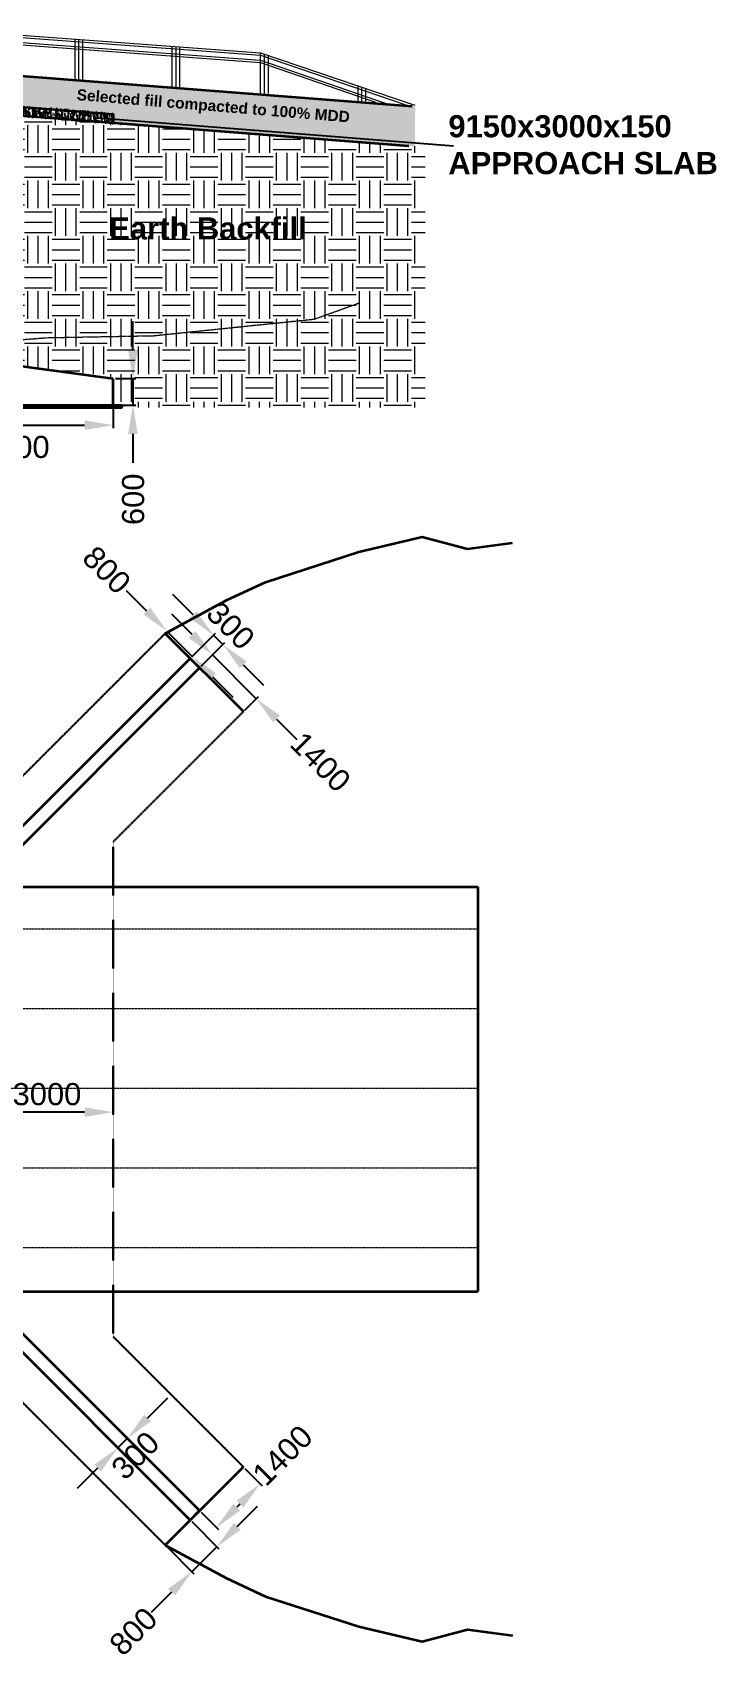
# Model space of a CAD drawing. Header units: millimetres. Extents: x -1307360 to -9241, y 140559 to 432424.
# Drawn here: x -1252322 to -1236862, y 383995 to 420768 of the extents above; entities that cross this region are included whole.
import ezdxf

# ---------------------------------------------------------------- set-up
doc = ezdxf.new("R2010")
doc.units = ezdxf.units.MM
doc.header["$MEASUREMENT"] = 0
doc.linetypes.add('CENTER2', pattern=[1.125, 0.75, -0.125, 0.125, -0.125])
doc.linetypes.add('DASHED2', pattern=[0.375, 0.25, -0.125])
for name, color, linetype, lineweight in [('centreline', 4, 'CENTER2', 15), ('dimension', 252, 'Continuous', 20), ('hatch', 9, 'Continuous', 18), ('hidden', 5, 'DASHED2', 30), ('lettering', 120, 'Continuous', 25), ('outline', 3, 'Continuous', 35), ('reinforcement', 6, 'Continuous', 50)]:
    doc.layers.add(name, color=color, linetype=linetype, lineweight=lineweight)
doc.styles.add('ARIAL', font='arial.ttf')
doc.dimstyles.new('Dimstyle_100', dxfattribs={"dimtxt": 250, "dimasz": 250, "dimexe": 66, "dimexo": 50, "dimgap": 50, "dimtad": 1, "dimdec": 0, "dimzin": 0, "dimdsep": 46, "dimtxsty": 'ARIAL', "dimcen": 0.09, "dimclrd": 256, "dimclre": 256, "dimclrt": 1, "dimadec": 0, "dimazin": 0, "dimtfac": 1, "dimtdec": 0, "dimtmove": 2, "dimatfit": 3, "dimfxl": 1, "dimtolj": 1, "dimtzin": 0, "dimarcsym": 0})

# ---------------------------------------------------------------- blocks, each defined once
blk = doc.blocks.new('*D116')
at = {"layer": 'Defpoints', "color": 0, "transparency": 16777216}
for p in [(-1250496, 412945), (-1250496, 412345), (-1250052, 412345)]:
    blk.add_point(p, dxfattribs=at)
at = {"layer": 'dimension', "lineweight": -2, "transparency": 16777216}
for p, q in [((-1250052, 413595), (-1250052, 414245)), ((-1250446, 412945), (-1249986, 412945)), ((-1250052, 412945), (-1250052, 412345)), ((-1250446, 412345), (-1249986, 412345)), ((-1250052, 411695), (-1250052, 411045))]:
    blk.add_line(p, q, dxfattribs=at)
at = {"layer": 'dimension', "transparency": 16777216}
for points in [[(-1250161, 413595), (-1249944, 413595), (-1250052, 412945)], [(-1250161, 411695), (-1249944, 411695), (-1250052, 412345)]]:
    blk.add_solid(points, dxfattribs=at)
at = {"layer": 'dimension', "color": 1, "transparency": 16777216, "insert": (-1250046, 410218), "char_height": 500, "attachment_point": 5, "rotation": 90, "style": 'ARIAL'}
blk.add_mtext('\\A1;600', dxfattribs=at)
blk = doc.blocks.new('*D117')
at = {"layer": 'Defpoints', "color": 0, "transparency": 16777216}
for p in [(-1255096, 412345), (-1250496, 412345), (-1250496, 411895)]:
    blk.add_point(p, dxfattribs=at)
at = {"layer": 'dimension', "lineweight": -2, "transparency": 16777216}
for p, q in [((-1255096, 412295), (-1255096, 411829)), ((-1250496, 412295), (-1250496, 411829)), ((-1254446, 411895), (-1251146, 411895))]:
    blk.add_line(p, q, dxfattribs=at)
at = {"layer": 'dimension', "transparency": 16777216}
for points in [[(-1254446, 412003), (-1254446, 411787), (-1255096, 411895)], [(-1251146, 412003), (-1251146, 411787), (-1250496, 411895)]]:
    blk.add_solid(points, dxfattribs=at)
at = {"layer": 'dimension', "color": 1, "transparency": 16777216, "insert": (-1252712, 411399), "char_height": 500, "attachment_point": 5, "style": 'ARIAL'}
blk.add_mtext('\\A1;4600', dxfattribs=at)
blk = doc.blocks.new('*D55')
at = {"layer": 'Defpoints', "color": 0, "transparency": 16777216}
for p in [(-1248231, 407148), (-1248759, 406621), (-1248546, 406409)]:
    blk.add_point(p, dxfattribs=at)
at = {"layer": 'dimension', "lineweight": -2, "transparency": 16777216}
for p, q in [((-1248691, 407608), (-1249150, 408068)), ((-1248723, 406656), (-1248185, 407195)), ((-1248019, 406936), (-1248231, 407148)), ((-1248511, 406444), (-1247972, 406983)), ((-1247559, 406476), (-1247100, 406017))]:
    blk.add_line(p, q, dxfattribs=at)
at = {"layer": 'dimension', "transparency": 16777216}
for points in [[(-1248614, 407685), (-1248767, 407531), (-1248231, 407148)], [(-1247483, 406553), (-1247636, 406400), (-1248019, 406936)]]:
    blk.add_solid(points, dxfattribs=at)
at = {"layer": 'dimension', "color": 1, "transparency": 16777216, "insert": (-1247844, 407361), "char_height": 500, "attachment_point": 5, "rotation": 315, "style": 'ARIAL'}
blk.add_mtext('\\A1;300', dxfattribs=at)
blk = doc.blocks.new('*D56')
at = {"layer": 'Defpoints', "color": 0, "transparency": 16777216}
for p in [(-1249278, 407233), (-1249275, 407236), (-1248709, 406671)]:
    blk.add_point(p, dxfattribs=at)
at = {"layer": 'dimension', "lineweight": -2, "transparency": 16777216}
for p, q in [((-1249737, 407693), (-1250197, 408153)), ((-1249310, 407201), (-1249324, 407187)), ((-1248712, 406668), (-1249278, 407233)), ((-1248744, 406635), (-1248759, 406621)), ((-1248252, 406208), (-1247793, 405748))]:
    blk.add_line(p, q, dxfattribs=at)
at = {"layer": 'dimension', "transparency": 16777216}
for points in [[(-1249661, 407770), (-1249814, 407616), (-1249278, 407233)], [(-1248176, 406285), (-1248329, 406132), (-1248712, 406668)]]:
    blk.add_solid(points, dxfattribs=at)
at = {"layer": 'dimension', "color": 1, "transparency": 16777216, "insert": (-1250645, 408620), "char_height": 500, "attachment_point": 5, "rotation": 315, "style": 'ARIAL'}
blk.add_mtext('\\A1;800', dxfattribs=at)
blk = doc.blocks.new('*D57')
at = {"layer": 'Defpoints', "color": 0, "transparency": 16777216}
for p in [(-1248546, 406409), (-1248254, 406701), (-1247556, 405419)]:
    blk.add_point(p, dxfattribs=at)
at = {"layer": 'dimension', "lineweight": -2, "transparency": 16777216}
for p, q in [((-1248713, 407161), (-1249173, 407620)), ((-1248511, 406444), (-1248207, 406748)), ((-1247264, 405711), (-1248254, 406701)), ((-1247521, 405454), (-1247217, 405758)), ((-1246804, 405252), (-1246345, 404792))]:
    blk.add_line(p, q, dxfattribs=at)
at = {"layer": 'dimension', "transparency": 16777216}
for points in [[(-1248637, 407237), (-1248790, 407084), (-1248254, 406701)], [(-1246728, 405328), (-1246881, 405175), (-1247264, 405711)]]:
    blk.add_solid(points, dxfattribs=at)
at = {"layer": 'dimension', "color": 1, "transparency": 16777216, "insert": (-1245812, 404281), "char_height": 500, "attachment_point": 5, "rotation": 315, "style": 'ARIAL'}
blk.add_mtext('\\A1;1400', dxfattribs=at)
blk = doc.blocks.new('*D58')
at = {"layer": 'Defpoints', "color": 0, "transparency": 16777216}
for p in [(-1253496, 396365), (-1253496, 396253), (-1250496, 396253)]:
    blk.add_point(p, dxfattribs=at)
at = {"layer": 'dimension', "lineweight": -2, "transparency": 16777216}
for p, q in [((-1253496, 396303), (-1253496, 396431)), ((-1250496, 396303), (-1250496, 396431)), ((-1251146, 396365), (-1252846, 396365))]:
    blk.add_line(p, q, dxfattribs=at)
at = {"layer": 'dimension', "transparency": 16777216}
for points in [[(-1252846, 396473), (-1252846, 396257), (-1253496, 396365)], [(-1251146, 396473), (-1251146, 396257), (-1250496, 396365)]]:
    blk.add_solid(points, dxfattribs=at)
at = {"layer": 'dimension', "color": 1, "transparency": 16777216, "insert": (-1251996, 396770), "char_height": 500, "attachment_point": 5, "style": 'ARIAL'}
blk.add_mtext('\\A1;3000', dxfattribs=at)
blk = doc.blocks.new('*D123')
at = {"layer": 'Defpoints', "color": 0, "transparency": 16777216}
for p in [(-1247556, 388349), (-1248546, 387359), (-1248165, 386978)]:
    blk.add_point(p, dxfattribs=at)
at = {"layer": 'dimension', "lineweight": -2, "transparency": 16777216}
for p, q in [((-1247521, 388314), (-1247129, 387921)), ((-1248511, 387324), (-1248118, 386932)), ((-1247635, 387509), (-1247706, 387438))]:
    blk.add_line(p, q, dxfattribs=at)
at = {"layer": 'dimension', "transparency": 16777216}
for points in [[(-1247711, 387585), (-1247558, 387432), (-1247175, 387968)], [(-1247782, 387514), (-1247629, 387361), (-1248165, 386978)]]:
    blk.add_solid(points, dxfattribs=at)
at = {"layer": 'dimension', "color": 1, "transparency": 16777216, "insert": (-1246670, 388609), "char_height": 500, "attachment_point": 5, "rotation": 45, "style": 'ARIAL'}
blk.add_mtext('\\A1;1400', dxfattribs=at)
blk = doc.blocks.new('*D124')
at = {"layer": 'Defpoints', "color": 0, "transparency": 16777216}
for p in [(-1250403, 388792), (-1250191, 389004), (-1250180, 388993)]:
    blk.add_point(p, dxfattribs=at)
at = {"layer": 'dimension', "lineweight": -2, "transparency": 16777216}
for p, q in [((-1249720, 389453), (-1249261, 389912)), ((-1250392, 388781), (-1250180, 388993)), ((-1250367, 388756), (-1250345, 388734)), ((-1250155, 388968), (-1250133, 388946)), ((-1250852, 388321), (-1251311, 387862))]:
    blk.add_line(p, q, dxfattribs=at)
at = {"layer": 'dimension', "transparency": 16777216}
for points in [[(-1249797, 389529), (-1249644, 389376), (-1250180, 388993)], [(-1250928, 388398), (-1250775, 388245), (-1250392, 388781)]]:
    blk.add_solid(points, dxfattribs=at)
at = {"layer": 'dimension', "color": 1, "transparency": 16777216, "insert": (-1249997, 388606), "char_height": 500, "attachment_point": 5, "rotation": 45, "style": 'ARIAL'}
blk.add_mtext('\\A1;300', dxfattribs=at)
blk = doc.blocks.new('*D125')
at = {"layer": 'Defpoints', "color": 0, "transparency": 16777216}
for p in [(-1248759, 387147), (-1249324, 386582), (-1248155, 386543)]:
    blk.add_point(p, dxfattribs=at)
at = {"layer": 'dimension', "lineweight": -2, "transparency": 16777216}
for p, q in [((-1247695, 387003), (-1247235, 387463)), ((-1248723, 387112), (-1248108, 386497)), ((-1249289, 386546), (-1248674, 385931)), ((-1248720, 385978), (-1248155, 386543)), ((-1249180, 385518), (-1249640, 385058))]:
    blk.add_line(p, q, dxfattribs=at)
at = {"layer": 'dimension', "transparency": 16777216}
for points in [[(-1247772, 387080), (-1247618, 386926), (-1248155, 386543)], [(-1249256, 385595), (-1249103, 385441), (-1248720, 385978)]]:
    blk.add_solid(points, dxfattribs=at)
at = {"layer": 'dimension', "color": 1, "transparency": 16777216, "insert": (-1250042, 384629), "char_height": 500, "attachment_point": 5, "rotation": 45, "style": 'ARIAL'}
blk.add_mtext('\\A1;800', dxfattribs=at)

msp = doc.modelspace()

# ---------------------------------------------------------------- hatches: boundary and pattern name
at = {"layer": 'hatch'}
h = msp.add_hatch(dxfattribs=at)
h.set_pattern_fill('GRAVEL', color=256, scale=500, style=0)
h.set_pattern_definition([(228.0128, (-940897.12, 500), (-3999.999116, -4500.0006708), [67.268, -6659.544]), (184.9697, (-940942.12, 450), (6000.0005258, 499.9956535), [115.434, -11427.9625]), (132.5104, (-941057.12, 440), (4999.9953592, -5500.004337), [81.394, -8058.016]), (267.2737, (-941252.12, 315), (499.9980089, 10000.0001475), [105.119, -10406.779]), (292.8337, (-941257.12, 210), (-2500.0049527, 5999.9982059), [103.0775, -10204.6865]), (357.2737, (-941217.12, 115), (-10000.0001475, 499.9980089), [105.119, -10406.779]), (37.6942, (-941112.119, 110), (-6500.0036728, -4999.9952026), [139.0145, -13762.4245]), (72.2553, (-941002.119, 195), (3500.00538135, 10999.9981156), [131.244, -12993.1605]), (121.4296, (-940962.12, 320), (-4000.0041171, 6499.9975182), [105.475, -10442.0365]), (175.2364, (-941017.12, 410), (5500.000473, -499.9957663), [120.416, -5900.3815]), (222.3974, (-941137.119, 420), (-6000.00367554, -5499.996041), [155.724, -15416.6875]), (138.8141, (-940757.12, 310), (-3500.0014734, 2999.9986567), [53.1505, -5261.922]), (171.4692, (-940797.12, 345), (6499.9991424, -1000.003955), [101.1185, -10010.7555]), (225, (-940897.12, 360), (-6e-14, -500.00015), [70.7105, -636.396]), (203.1986, (-940932.12, 420), (2499.999865, 1000.000663), [38.079, -3769.8075]), (291.8014, (-940967.12, 405), (-499.999955, 1500.000137), [53.8515, -2638.731]), (30.9638, (-940947.12, 355), (1499.999011, 1000.001242), [87.4645, -2828.0115]), (161.5651, (-940872.12, 400), (1000.000217, -499.9992), [63.2455, -1517.8935]), (16.3895, (-941257.12, 405), (5000.0010992, 1499.9963549), [88.6, -8771.4225]), (70.3462, (-941172.12, 430), (-1999.9976237, -5500.0010678), [74.3305, -7358.704]), (293.1986, (-940872.12, 500), (-1000.000663, 2499.999865), [76.1575, -3731.729]), (343.6105, (-940842.12, 430), (-5000.0010992, 1499.9963549), [88.6, -8771.4225]), (339.444, (-941257.12, 95), (-2500.000922, 999.997998), [85.44, -4186.562]), (294.7751, (-941177.12, 65), (-2499.9960946, 5500.001711), [71.589, -7087.3215]), (66.8014, (-940867.12, 6e-11), (1000.000663, 2499.999865), [76.1575, -3731.729]), (17.354, (-940837.12, 70), (-6500.0010095, -1999.9972511), [83.8155, -8297.712]), (69.444, (-941112.12, 6e-11), (-999.997998, -2500.000922), [42.72, -4229.282]), (101.3099, (-940897.12, 6e-11), (-499.998816, 2000.000376), [25.495, -2524.0145]), (165.9638, (-940902.12, 25), (1500.000273, -499.99903), [103.0775, -1958.475]), (186.009, (-941002.12, 50), (4999.9998755, 499.9996587), [95.525, -9456.9615]), (303.6901, (-940947.12, 310), (-500.000667, 999.99978), [72.111, -1730.6645]), (353.1572, (-940907.119, 250), (8499.99968274, -1000.003999), [125.897, -12463.7815]), (60.9454, (-940782.12, 235), (-2000.0000136, -3500.0001923), [51.478, -5096.337]), (90, (-940757.1, 280), (-500, 500), [30, -470]), (120.2564, (-941012.12, 65), (1999.9974434, -3500.001228), [69.462, -6876.76]), (48.0128, (-941047.12, 125), (3999.999116, 4500.0006708), [134.536, -6592.276]), (0, (-940957.1, 225), (500, 500), [130, -370]), (325.3048, (-940827.12, 225), (-4999.9971295, 3500.0043048), [79.057, -7826.637]), (254.0546, (-940762.12, 180), (-499.999945, -2000.000063), [72.801, -3567.254]), (207.646, (-940782.12, 110), (-9499.9979036, -5000.0038566), [118.5325, -11734.737]), (175.4261, (-940887.119, 55), (-6500.00027916, 499.9974006), [125.3995, -12414.537])])
h.paths.add_polyline_path([(-1243677.2, 418195.7), (-1243671.7, 419092.8), (-1243743.6, 419104.5), (-1253296.1, 419844.7), (-1253296.1, 419119.1), (-1252980.6, 419119.1), (-1250496.1, 418926.1), (-1250496.1, 418725.5)])
h.paths.add_polyline_path([(-1251367.7, 419559.7), (-1245102.6, 419045.2), (-1245139.3, 418598.6), (-1251404.3, 419113)], flags=24)
h = msp.add_hatch(dxfattribs=at)
h.set_pattern_fill('EARTH', color=256, scale=2500, style=0)
h.set_pattern_definition([(0, (-941257.1, 6e-11), (625, 625), [625, -625]), (0, (-941257.1, 234.4), (625, 625), [625, -625]), (0, (-941257.1, 468.75), (625, 625), [625, -625]), (90, (-941179, 546.9), (-625, 625), [625, -625]), (90, (-940944.6, 546.9), (-625, 625), [625, -625]), (90, (-940710.24, 546.9), (-625, 625), [625, -625])])
h.paths.add_polyline_path([(-1243447.4, 418184), (-1243813.3, 418207.2), (-1252996.1, 418919.7), (-1252996.1, 417878.3), (-1253396.1, 417478.3), (-1253396.1, 413331.4), (-1250496.1, 412944.7), (-1250496.1, 412344.7), (-1250292.2, 412344.7), (-1250292.2, 412294.7), (-1243447.4, 412294.7)])
h.paths.add_polyline_path([(-1250017.4, 412302), (-1250017.4, 412979.8), (-1249637.1, 412979.8), (-1249637.1, 412302)], flags=24)
h.paths.add_polyline_path([(-1250711.8, 416716.2), (-1246096.5, 416716.2), (-1246096.5, 415949.5), (-1250711.8, 415949.5)], flags=24)
at = {"layer": 'reinforcement'}
h = msp.add_hatch(dxfattribs=at)
h.set_pattern_fill('AR-CONC', color=256, scale=25, style=0)
h.set_pattern_definition([(50, (-941257.12, 6e-11), (179.315046, -15.688034), [18.75, -206.25]), (355, (-941257.12, 6e-11), (-34.687833, 188.048033), [15, -165]), (100.4514, (-941242.18, -1.3), (144.627345, 172.359886), [15.93505, -175.28553]), (46.1842, (-941257.12, 50), (266.81026, -41.37975), [28.125, -309.375]), (96.6356, (-941234.88, 46.55), (233.66568, 243.52947), [23.90257, -262.92825]), (351.1842, (-941257.12, 50), (233.66549, 243.52965), [22.5, -247.5]), (21, (-941232.12, 37.5), (149.226763, -100.654723), [18.75, -206.25]), (326, (-941232.12, 37.5), (60.82883, 181.28751), [15, -165]), (71.4514, (-941219.68, 29.11), (210.05566, 80.632624), [15.93505, -175.28553]), (37.5, (-941257.12, 6e-11), (3.039964, 83.2234635), [0, -163, 0, -167.5, 0, -165.625]), (7.5, (-941257.12, 6e-11), (65.767384, 98.602928), [0, -95.5, 0, -159.25, 0, -63.125]), (327.5, (-941312.87, 6e-11), (133.455609, -5.638718), [0, -62.5, 0, -195, 0, -258.75]), (317.5, (-941337.87, 6e-11), (145.796542, 25.026246), [0, -81.25, 0, -129.5, 0, -183.75])])
h.paths.add_polyline_path([(-1253296.1, 419119.1), (-1252980.6, 419119.1), (-1250496.1, 418926.1), (-1250496.1, 418725.5), (-1252996.1, 418919.7), (-1253296.1, 418919.7)])

# ---------------------------------------------------------------- linework, layer by layer
at = {"layer": 'centreline', "linetype": 'CENTER2', "ltscale": 30}
for p, q in [((-1276194.2, 400509.2), (-1242255.6, 400509.2)), ((-1276194.2, 398709.2), (-1242255.6, 398709.2)), ((-1276194.2, 396909.2), (-1242255.6, 396909.2)), ((-1276194.2, 395109.2), (-1242255.6, 395109.2)), ((-1276194.2, 393309.2), (-1242255.6, 393309.2))]:
    msp.add_line(p, q, dxfattribs=at)
at = {"layer": 'centreline', "linetype": 'CENTER2', "ltscale": 8}
msp.add_lwpolyline([(-1253162.7, 413784), (-1251969.1, 413872.3), (-1249588.5, 413916.2), (-1245949.1, 414291.6), (-1244926.3, 414661)], dxfattribs=at)
at = {"layer": 'dimension'}
for p, q in [((-1251362.1, 419719.7, -10.2), (-1251362.1, 420618.2, -10.2)), ((-1251274.1, 419712.9, -10.2), (-1251274.1, 420611.6, -10.2)), ((-1251186.1, 419706, -10.2), (-1251186.1, 420605.1, -10.2)), ((-1249165.2, 419549, -22.9), (-1249165.2, 420455.7, -22.9)), ((-1249077.2, 419542.2, -22.9), (-1249077.2, 420449.1, -22.9)), ((-1248989.2, 419535.3, -22.9), (-1248989.2, 420442.6, -22.9)), ((-1247165.2, 419389.3, -22.9), (-1247165.2, 420307.7, -22.9)), ((-1247165.2, 420307.7, -48.5), (-1243682.9, 419123, -48.5)), ((-1247165.2, 420253.4, -48.5), (-1243908.2, 419140.6, -48.5)), ((-1247165.2, 420144.6, -48.5), (-1244352.3, 419175, -48.5)), ((-1247165.2, 420090.3, -48.5), (-1244570.8, 419192, -48.5)), ((-1247077.2, 419389.3, -22.9), (-1247077.2, 420277.8, -22.9)), ((-1246989.2, 419389.3, -22.9), (-1246989.2, 420247.8, -22.9)), ((-1244964.2, 419215.8, -48.5), (-1244964.2, 419558.9, -48.5)), ((-1244876.2, 419215.8, -48.5), (-1244876.2, 419529, -48.5)), ((-1244788.2, 419215.8, -48.5), (-1244788.2, 419499.1, -48.5))]:
    msp.add_line(p, q, dxfattribs=at)
for points in [[(-1253392.7, 420768.4), (-1247165.2, 420307.7)], [(-1253392.7, 420713.4), (-1247165.2, 420253.4)], [(-1253392.7, 420603.4), (-1247165.2, 420144.6)], [(-1253392.7, 420548.4), (-1247165.2, 420090.3)]]:
    msp.add_lwpolyline(points, dxfattribs=at)
at = {"layer": 'hidden', "ltscale": 20}
for p, q in [((-1255096.1, 401414.8), (-1249324.2, 407186.7)), ((-1250496.1, 402479.3), (-1247556.4, 405419)), ((-1250496.1, 402479.3), (-1250496.1, 391289.1)), ((-1255096.1, 392353.5), (-1249324.2, 386581.6)), ((-1250496.1, 391289.1), (-1247556.4, 388349.4))]:
    msp.add_line(p, q, dxfattribs=at)
at = {"layer": 'outline'}
for p, q in [((-1253296.1, 419846.7, 0.1), (-1243743.6, 419104.5, -57)), ((-1252996.1, 418919.7), (-1243825.2, 418207.2, -54.9)), ((-1252984.3, 418919.7, -2.1), (-1243813.3, 418207.2, -57)), ((-1252980.6, 419119.1), (-1250496.1, 418926.1, -14.9)), ((-1250496.1, 418926.1), (-1250496.1, 418725.5)), ((-1250496.1, 412944.7), (-1253496.1, 413344.7)), ((-1250496.1, 412344.7), (-1250496.1, 412944.7)), ((-1255296.1, 412344.7), (-1250292.2, 412344.7)), ((-1255296.1, 412294.7), (-1250292.2, 412294.7)), ((-1250292.2, 412294.7), (-1250292.2, 412344.7)), ((-1249324.2, 407186.7), (-1247556.4, 405419)), ((-1254096.1, 401283.4), (-1248758.5, 406621.1)), ((-1253496.1, 401459.2), (-1248546.4, 406408.9)), ((-1248758.5, 406621.1), (-1248546.4, 406408.9)), ((-1253271.1, 401459.2), (-1242255.6, 401459.2)), ((-1242255.6, 401459.2), (-1242255.6, 392309.2)), ((-1254096.1, 392484.9), (-1248758.5, 387147.3)), ((-1253496.1, 392309.2), (-1248546.4, 387359.4)), ((-1253271.1, 392309.2), (-1242255.6, 392309.2)), ((-1249324.2, 386581.6), (-1247556.4, 388349.4)), ((-1248758.5, 387147.3), (-1248546.4, 387359.4))]:
    msp.add_line(p, q, dxfattribs=at)
for points in [[(-1249324.2, 407186.7), (-1247939, 407938.8), (-1247053.8, 408346.9), (-1244942.9, 409027.1), (-1243512.9, 409367.3), (-1242491.5, 409095.2), (-1241470.1, 409231.2)], [(-1249324.2, 386581.6), (-1247939, 385829.6), (-1247053.8, 385421.5), (-1244942.9, 384741.2), (-1243512.9, 384401.1), (-1242491.5, 384673.2), (-1241470.1, 384537.2)]]:
    msp.add_lwpolyline(points, dxfattribs=at)

# ---------------------------------------------------------------- texts
at = {"layer": 'lettering', "insert": (-1251310.5, 419492.2, -20.6), "char_height": 250, "width": 6916.996, "attachment_point": 1, "rotation": 355.30613, "style": 'ARIAL'}
msp.add_mtext('{\\fArial|b1|i0|c0|p34;Selected fill compacted to 100% MDD}', dxfattribs=at)
at = {"layer": 'lettering', "char_height": 500, "attachment_point": 1, "style": 'ARIAL'}
for s, insert, width in [('{\\fArial|b1|i0|c0|p34;9150x3000x150 APPROACH SLAB}', (-1242921.9, 418900.6), 8511.035), ('{\\fArial|b1|i0|c0|p34;Earth Backfill}', (-1250586.8, 416591.2), 6006.624)]:
    msp.add_mtext(s, dxfattribs=dict(at, insert=insert, width=width))

# ---------------------------------------------------------------- dimensions: what is measured, and where the dimension line sits
at = {"layer": 'dimension'}
for base, p1, p2, angle, override, picture, middle, dimtype in [((-1250052.4, 412344.7), (-1250496.1, 412944.7), (-1250496.1, 412344.7), 90, {"dimtxt": 500, "dimasz": 650, "dimgap": 150}, '*D116', (-1250046.2, 410217.7), 160), ((-1249277.5, 407233.4), (-1248709, 406670.5), (-1249274.7, 407236.2), 135, {"dimtxt": 500, "dimasz": 650}, '*D56', (-1250645.1, 408619.9), 161), ((-1248231.2, 407148.3), (-1248546.2, 406408.8), (-1248758.5, 406621.1), 315, {"dimtxt": 500, "dimasz": 650}, '*D55', (-1247844, 407361.3), 160), ((-1248253.9, 406701.1), (-1247556.4, 405419), (-1248546.2, 406408.8), 135, {"dimtxt": 500, "dimasz": 650}, '*D57', (-1245812.2, 404280.8), 161), ((-1250179.9, 388993), (-1250402.8, 388791.6), (-1250190.7, 389003.7), 45, {"dimtxt": 500, "dimasz": 650}, '*D124', (-1249997.1, 388606.1), 161), ((-1248165.2, 386978.2), (-1247556.4, 388349.4), (-1248546.4, 387359.4), 225, {"dimtxt": 500, "dimasz": 650}, '*D123', (-1246669.9, 388609.5), 161), ((-1248154.6, 386543.4), (-1249324.2, 386581.6), (-1248758.5, 387147.3), 45, {"dimtxt": 500, "dimasz": 650}, '*D125', (-1250042.1, 384629), 161)]:
    dim = msp.add_linear_dim(base=base, p1=p1, p2=p2, angle=angle, dimstyle='Dimstyle_100', override=override, dxfattribs=at)
    dim.commit()
    dim.dimension.update_dxf_attribs({"geometry": picture, "text_midpoint": middle, "dimtype": dimtype})
dim = msp.add_linear_dim(base=(-1250496.1, 411895.1), p1=(-1255096.1, 412344.7), p2=(-1250496.1, 412344.7), dimstyle='Dimstyle_100', override={"dimtxt": 500, "dimasz": 650, "dimgap": 150}, dxfattribs=at)
dim.commit()
dim.dimension.update_dxf_attribs({"geometry": '*D117', "text_midpoint": (-1252712.2, 411398.9), "dimtype": 160})
dim = msp.add_aligned_dim(p1=(-1250496.1, 396252.9), p2=(-1253496.1, 396252.9), distance=-111.9, dimstyle='Dimstyle_100', override={"dimtxt": 500, "dimasz": 650, "dimgap": 150}, dxfattribs=at)
dim.commit()
dim.dimension.update_dxf_attribs({"geometry": '*D58', "text_midpoint": (-1251996.1, 396770.3)})

# ---------------------------------------------------------------- leaders
msp.add_leader([(-1250925.6, 418848.1), (-1242804.8, 418210)], dimstyle='Dimstyle_100', override={"dimasz": 650, "dimgap": 66, "dimtad": 0}, dxfattribs=at)

doc.saveas('drawing.dxf')
